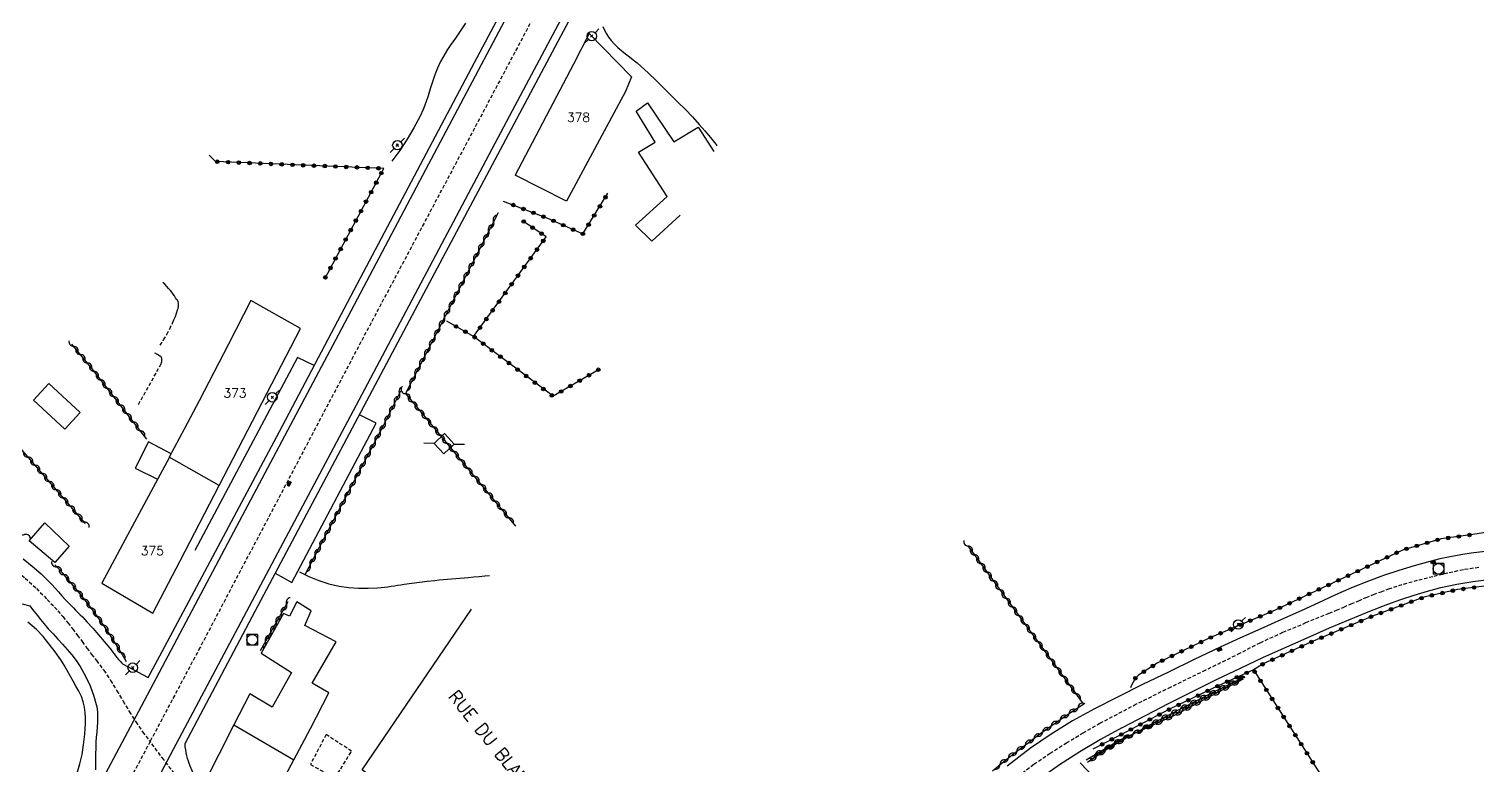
# Model space of a CAD drawing. Header units: millimetres. Extents: x 183000 to 184001, y 152999 to 154000.
# Drawn here: x 183553.7 to 183755.7, y 153767.3 to 153870 of the extents above; entities that cross this region are included whole.
import ezdxf
from ezdxf.enums import TextEntityAlignment as Align

# ---------------------------------------------------------------- set-up
doc = ezdxf.new("R2010")
doc.units = ezdxf.units.MM
doc.linetypes.add('DASHED', pattern=[0.75, 0.5, -0.25])
doc.layers.get('0').update_dxf_attribs({"linetype": 'CONTINUOUS'})
for name, color, linetype in [('W0001', 6, 'DASHED'), ('W0008', 7, 'CONTINUOUS'), ('W0017', 7, 'CONTINUOUS'), ('W0021', 2, 'CONTINUOUS'), ('W0051', 7, 'CONTINUOUS'), ('W0101', 7, 'CONTINUOUS'), ('W0104', 1, 'CONTINUOUS'), ('W0112', 1, 'DASHED'), ('W0211', 2, 'CONTINUOUS'), ('W0300', 7, 'CONTINUOUS'), ('W0310', 3, 'CONTINUOUS'), ('W0322', 7, 'CONTINUOUS'), ('W0323', 7, 'CONTINUOUS'), ('W0330', 7, 'CONTINUOUS'), ('W0401', 7, 'CONTINUOUS'), ('W0420', 7, 'CONTINUOUS'), ('W0473', 7, 'CONTINUOUS'), ('W0600', 7, 'CONTINUOUS'), ('W0989', 7, 'CONTINUOUS'), ('W0991', 7, 'CONTINUOUS'), ('W1102', 7, 'CONTINUOUS')]:
    doc.layers.add(name, color=color, linetype=linetype)
doc.styles.get("Standard").update_dxf_attribs({"font": 'romans.shx', "width": 0.85})

# ---------------------------------------------------------------- blocks, each defined once
blk = doc.blocks.new('T600')
for p, q in [((-0.999999, 0.999999), (0.999999, 0.999999)), ((-0.999999, -0.999999), (-0.999999, 0.999999)), ((0.999999, 0.999999), (1.999998, 1.999998)), ((0.999999, 0.999999), (0.999999, -0.999999)), ((-0.999999, -0.999999), (-1.999998, -1.999998)), ((0.999999, -0.999999), (-0.999999, -0.999999))]:
    blk.add_line(p, q)
blk = doc.blocks.new('T473')
for p, q in [((-0.166667, 0.166667), (0.166667, -0.166667)), ((-0.166667, -0.166667), (0.166667, 0.166667)), ((0.500001, 0.500001), (1.000002, 1.000002)), ((-1.000002, -1.000002), (-0.500001, -0.500001))]:
    blk.add_line(p, q)
blk.add_ellipse((0, 0), major_axis=(0.471405, 0.471405), ratio=1, start_param=5.4977871438, end_param=11.780972451)
blk = doc.blocks.new('T401')
for p, q in [((-0.3, 0.3), (0, 0.3)), ((-0.3, -0.25), (-0.3, 0.3)), ((-0.3, 0.15), (0, 0.15)), ((-0.3, 0), (0, 0)), ((0, 0.3), (0, -0.25)), ((-0.3, -0.15), (0, -0.15)), ((-0.3, -0.25), (-0.3, -0.3)), ((-0.3, -0.3), (0, -0.3)), ((0, -0.3), (0, -0.25))]:
    blk.add_line(p, q)
blk = doc.blocks.new('T420')
for p, q in [((0.75, 0.75), (-0.75, 0.75)), ((-0.75, 0.75), (-0.75, -0.75)), ((0.75, 0.75), (0.75, -0.75)), ((0.75, -0.75), (-0.75, -0.75))]:
    blk.add_line(p, q)
blk.add_ellipse((0, 0), major_axis=(-0.53, 0.53), ratio=1, start_param=3.926991, end_param=10.210176)
blk = doc.blocks.new('t310o')
at = {"color": 0, "linetype": 'Continuous'}
for centre, start, end in [((-0.5, 0.38), 216.8699, 323.1304), ((0.5, -0.37), 36.8699, 143.1303)]:
    blk.add_arc(centre, 0.625, start, end, dxfattribs=at)
blk = doc.blocks.new('t323o')
at = {"color": 0, "linetype": 'Continuous'}
for radius in [0.25, 0.15]:
    blk.add_circle((0, 0), radius, dxfattribs=at)
blk = doc.blocks.new('t322o')
at = {"color": 0, "linetype": 'Continuous'}
for radius in [0.25, 0.15]:
    blk.add_circle((0, 0), radius, dxfattribs=at)

msp = doc.modelspace()

# ---------------------------------------------------------------- linework, layer by layer
at = {"layer": 'W0001'}
for points in [[(183692.18, 154000), (183669.34, 153957.03), (183646.01, 153912.88), (183626.8, 153876.64), (183598.98, 153824.27), (183577.59, 153783.65), (183570.65, 153770.57)], [(183551.59, 153794.75), (183553.22, 153793.36), (183554.79, 153791.91), (183556.3, 153790.39), (183557.76, 153788.82), (183558.48, 153787.99), (183559.18, 153787.13), (183559.86, 153786.26), (183560.52, 153785.38), (183561.17, 153784.5), (183561.83, 153783.61), (183562.49, 153782.73), (183563.17, 153781.86), (183564.18, 153780.51), (183565.12, 153779.1), (183566.02, 153777.66), (183566.88, 153776.2), (183567.75, 153774.75), (183568.65, 153773.31), (183569.61, 153771.91), (183570.65, 153770.57)], [(183691.12, 153765.29), (183693.94, 153767.41), (183696.19, 153768.93), (183698.47, 153770.38), (183700.8, 153771.78), (183703.15, 153773.11), (183707.9, 153775.63), (183712.72, 153778.03), (183717.56, 153780.38), (183722.39, 153782.75), (183725.49, 153784.35), (183728.66, 153785.8), (183731.88, 153787.15), (183735.1, 153788.47), (183736.14, 153788.89), (183737.18, 153789.33), (183738.21, 153789.77), (183739.24, 153790.21), (183740.28, 153790.65), (183741.32, 153791.07), (183742.37, 153791.47), (183743.42, 153791.86), (183745.51, 153792.53), (183747.63, 153793.11), (183749.75, 153793.64), (183751.88, 153794.15), (183754.02, 153794.59), (183756.18, 153794.92)], [(183570.65, 153770.57), (183551.88, 153735.26), (183534.13, 153701.94), (183517.75, 153671)], [(183574.5, 153765.52), (183572.56, 153768.04), (183570.65, 153770.57)]]:
    msp.add_lwpolyline(points, dxfattribs=at)
at = {"layer": 'W0008'}
for points in [[(183577.65, 153764.27), (183577.26, 153764.97), (183576.9, 153765.68), (183576.56, 153766.4), (183576.25, 153767.14), (183576.11, 153767.49), (183575.99, 153767.85), (183575.88, 153768.22), (183575.78, 153768.59), (183575.69, 153769.01), (183575.62, 153769.43), (183575.56, 153769.85), (183575.53, 153770.28), (183585.71, 153789.55), (183608.85, 153833.04), (183631.4, 153875.45), (183649.88, 153910.37), (183669.67, 153947.64), (183690.07, 153986.12), (183697.4, 154000)], [(183552.95, 153796.06), (183554.21, 153795.04), (183555.43, 153793.96), (183555.94, 153793.48), (183556.44, 153792.98), (183556.92, 153792.47), (183557.4, 153791.95), (183557.87, 153791.43), (183558.34, 153790.9), (183558.82, 153790.39), (183559.3, 153789.88), (183559.62, 153789.55), (183559.94, 153789.23), (183560.26, 153788.91), (183560.58, 153788.58), (183560.9, 153788.26), (183561.22, 153787.94), (183561.53, 153787.61), (183561.84, 153787.28), (183562.65, 153786.37), (183563.45, 153785.46), (183564.23, 153784.53), (183565.01, 153783.6), (183565.22, 153783.34), (183565.42, 153783.07), (183565.62, 153782.8), (183565.82, 153782.54), (183566.03, 153782.27), (183566.24, 153782.01), (183566.46, 153781.76), (183566.69, 153781.51), (183566.72, 153781.48), (183566.75, 153781.45), (183566.78, 153781.42), (183566.82, 153781.4), (183570.39, 153779.49), (183572.32, 153783.14), (183588.69, 153813.83), (183599.98, 153835.26), (183615.89, 153865.28), (183631.8, 153895.24)], [(183756.86, 153797.09), (183754.92, 153796.84), (183753.47, 153796.6), (183752.02, 153796.34), (183750.57, 153796.03), (183749.14, 153795.69), (183746.97, 153795.09), (183744.83, 153794.43), (183742.7, 153793.71), (183740.59, 153792.94), (183738.24, 153792), (183735.92, 153790.97), (183733.63, 153789.91), (183731.32, 153788.86), (183728.47, 153787.58), (183725.61, 153786.31), (183722.76, 153785.02), (183719.92, 153783.71), (183716.3, 153781.99), (183712.69, 153780.26), (183709.09, 153778.5), (183705.5, 153776.72)], [(183706.19, 153772.47), (183709.49, 153774.22), (183712.81, 153775.93), (183716.15, 153777.61), (183719.51, 153779.26), (183722.73, 153780.81), (183725.96, 153782.32), (183729.21, 153783.8), (183732.47, 153785.24), (183735.16, 153786.41), (183737.85, 153787.56), (183740.56, 153788.67), (183743.3, 153789.71), (183745.13, 153790.36), (183746.97, 153790.98), (183748.82, 153791.55), (183750.7, 153792.04), (183752.91, 153792.5), (183755.14, 153792.87), (183757.37, 153793.18)], [(183552.79, 153789.78), (183553.87, 153789.49), (183553.98, 153789.36), (183554.43, 153788.77), (183554.88, 153788.19), (183555.34, 153787.61), (183555.81, 153787.03), (183556.45, 153786.29), (183557.11, 153785.57), (183557.78, 153784.85), (183558.45, 153784.14), (183559.1, 153783.4), (183559.73, 153782.64), (183560.33, 153781.85), (183560.87, 153781.03), (183561.62, 153779.7), (183562.29, 153778.32), (183562.82, 153776.89), (183563.2, 153775.4), (183563.29, 153774.69), (183563.33, 153773.99), (183563.32, 153773.28), (183563.27, 153772.58), (183563.21, 153771.88), (183563.14, 153771.19), (183563.09, 153770.49), (183563.06, 153769.79), (183563.04, 153768.73), (183563.03, 153767.67), (183563.01, 153766.61)], [(183705.5, 153776.72), (183702.38, 153775.15), (183699.33, 153773.45), (183696.36, 153771.61), (183693.48, 153769.63), (183690.2, 153767.15)], [(183706.19, 153772.47), (183703.22, 153770.86), (183700.33, 153769.14), (183697.5, 153767.31), (183694.76, 153765.36)]]:
    msp.add_lwpolyline(points, dxfattribs=at)
at = {"layer": 'W0017'}
for points in [[(183591.48, 153794.26), (183592.8, 153793.59), (183594.17, 153793.03), (183595.58, 153792.57), (183597.03, 153792.23), (183598.37, 153792.03), (183599.72, 153791.96), (183601.07, 153791.97), (183602.41, 153792.01), (183602.88, 153792.04), (183603.34, 153792.09), (183603.8, 153792.15), (183604.26, 153792.22), (183604.72, 153792.29), (183605.18, 153792.37), (183605.63, 153792.44), (183606.09, 153792.5), (183607.16, 153792.64), (183608.23, 153792.78), (183609.3, 153792.92), (183610.37, 153793.04), (183610.95, 153793.1), (183611.53, 153793.16), (183612.11, 153793.21), (183612.7, 153793.25), (183613.28, 153793.3), (183613.86, 153793.35), (183614.44, 153793.4), (183615.02, 153793.45), (183615.79, 153793.52), (183616.55, 153793.59), (183617.32, 153793.67), (183618, 153793.74)], [(183700.39, 153767.58), (183705.39, 153762.35), (183707.61, 153759.43)]]:
    msp.add_lwpolyline(points, dxfattribs=at)
at = {"layer": 'W0021'}
for points in [[(183593.53, 153823.03), (183591.21, 153824.14), (183576.89, 153797.21)], [(183588.1, 153794.04), (183590.42, 153792.77), (183602.17, 153814.99), (183599.87, 153816.15)]]:
    msp.add_lwpolyline(points, dxfattribs=at)
at = {"layer": 'W0051'}
for points in [[(183688.48, 154000), (183674.27, 153973.24), (183651.45, 153930.23), (183635.3, 153899.6), (183620.09, 153871.1), (183608.66, 153849.53), (183596.92, 153827.36), (183582.28, 153799.75), (183569.8, 153776.24), (183553.56, 153745.65), (183537, 153714.23), (183514.7, 153672.28), (183514.02, 153671)], [(183521.8, 153671), (183525.01, 153677.02), (183546.96, 153718.51), (183559.95, 153743.08), (183573.91, 153769.5), (183586.09, 153792.42), (183600.6, 153819.7), (183620.82, 153857.89), (183641.55, 153896.86), (183657.6, 153927.12), (183672.83, 153955.89), (183688.48, 153985.42), (183696.21, 154000)]]:
    msp.add_lwpolyline(points, dxfattribs=at)
at = {"layer": 'W0101'}
for points in [[(183631.91, 153869.34), (183629.69, 153865.03), (183621.55, 153849.55)], [(183631.91, 153869.34), (183637.81, 153863.27), (183636.95, 153861.25), (183628.75, 153845.93)], [(183629.69, 153865.03), (183629.69, 153865.03)], [(183628.75, 153845.93), (183621.55, 153849.55)], [(183580.28, 153806.27), (183591.64, 153828.2), (183584.69, 153832.07), (183581.6, 153826.01), (183579.54, 153822.06), (183577.47, 153818.11), (183575.4, 153814.16), (183573.33, 153810.21)], [(183573.33, 153810.21), (183573.35, 153810.23), (183567.5, 153799.35), (183563.93, 153792.64), (183571.05, 153788.47)], [(183571.05, 153788.47), (183574.83, 153795.75), (183580.28, 153806.27)], [(183582.35, 153772.88), (183578.16, 153764.62), (183586.45, 153760.08), (183590.69, 153768.02)], [(183582.35, 153772.88), (183590.69, 153768.02)]]:
    msp.add_lwpolyline(points, dxfattribs=at)
at = {"layer": 'W0104'}
for points in [[(183644.59, 153844), (183640.65, 153840.35), (183638.35, 153842.57), (183642.77, 153846.58), (183638.79, 153852.77), (183641.09, 153854.18), (183638.46, 153858.51), (183640.03, 153859.65)], [(183640.03, 153859.65), (183643.69, 153854.21), (183647.1, 153856.27), (183649.3, 153852.88)], [(183573.6, 153810.68), (183570.42, 153812.39), (183568.56, 153808.71), (183571.7, 153807.16)], [(183590.69, 153768.02), (183593.02, 153772.39), (183595.59, 153777.37), (183593.27, 153778.7), (183596.62, 153784.46), (183592.24, 153786.74), (183593.1, 153788.79), (183591.1, 153790.07), (183590.07, 153788.06), (183589.26, 153788.41)], [(183592.62, 153753.69), (183600.98, 153766.06), (183600.22, 153766.6), (183615.5, 153789.03)], [(183589.26, 153788.41), (183586.15, 153782.89), (183590.37, 153780.21), (183587.69, 153775.37), (183584.55, 153777.21), (183582.35, 153772.88)]]:
    msp.add_lwpolyline(points, dxfattribs=at)
for points in [[(183554.37, 153818.16), (183558.73, 153814.13), (183560.89, 153816.46), (183556.54, 153820.5), (183554.37, 153818.16)], [(183555.97, 153801.05), (183559.38, 153797.81), (183557.35, 153795.56), (183553.78, 153798.56)]]:
    msp.add_lwpolyline(points, close=True, dxfattribs=at)
at = {"layer": 'W0112'}
for points in [[(183572.05, 153825.84), (183572.52, 153826.59), (183572.97, 153827.36), (183573.39, 153828.13), (183573.78, 153828.93), (183573.98, 153829.38), (183574.17, 153829.83), (183574.34, 153830.3), (183574.48, 153830.77), (183574.51, 153830.88), (183574.54, 153830.99), (183574.57, 153831.1), (183574.6, 153831.22), (183574.62, 153831.33), (183574.63, 153831.45), (183574.63, 153831.57), (183574.62, 153831.69), (183574.55, 153831.91), (183574.45, 153832.11), (183574.33, 153832.29), (183574.21, 153832.47), (183574.04, 153832.74), (183573.86, 153832.99), (183573.67, 153833.23), (183573.48, 153833.48), (183573.23, 153833.77), (183572.97, 153834.06), (183572.7, 153834.34), (183572.42, 153834.61)], [(183569.04, 153817.59), (183572.21, 153823.27)], [(183572.21, 153823.27), (183572.23, 153823.34), (183572.25, 153823.4), (183572.26, 153823.46), (183572.27, 153823.53), (183572.28, 153823.59), (183572.29, 153823.66), (183572.29, 153823.72), (183572.29, 153823.79), (183572.29, 153823.89), (183572.29, 153824.01), (183572.26, 153824.12), (183572.21, 153824.22), (183572.18, 153824.25), (183572.15, 153824.27), (183572.11, 153824.29), (183572.08, 153824.3), (183572.04, 153824.31), (183572.01, 153824.32), (183571.97, 153824.34), (183571.94, 153824.36), (183571.92, 153824.37), (183571.9, 153824.38), (183571.89, 153824.4), (183571.87, 153824.41), (183571.85, 153824.42), (183571.84, 153824.44), (183571.82, 153824.45), (183571.8, 153824.46), (183571.69, 153824.54), (183571.56, 153824.61), (183571.44, 153824.67), (183571.32, 153824.73)]]:
    msp.add_lwpolyline(points, dxfattribs=at)
msp.add_lwpolyline([(183595.19, 153771.53), (183593.02, 153767.36), (183596.46, 153765.49), (183598.76, 153769.23)], close=True, dxfattribs=at)
at = {"layer": 'W0211'}
msp.add_lwpolyline([(183560.47, 153766.16), (183560.86, 153767.45), (183561.17, 153768.76), (183561.38, 153770.09), (183561.47, 153770.84), (183561.54, 153771.58), (183561.6, 153772.33), (183561.62, 153773.09), (183561.62, 153773.84), (183561.57, 153774.6), (183561.48, 153775.35), (183561.33, 153776.1), (183561.08, 153776.87), (183560.72, 153777.6), (183560.31, 153778.3), (183559.92, 153779), (183559.52, 153779.75), (183559.1, 153780.49), (183558.66, 153781.23), (183558.19, 153781.95), (183557.41, 153783.06), (183556.59, 153784.15), (183555.72, 153785.21), (183554.78, 153786.19), (183554.2, 153786.71), (183553.6, 153787.2)], dxfattribs=at)
at = {"layer": 'W0300'}
msp.add_lwpolyline([(183614.63, 153870.79), (183613.97, 153869.77), (183613.62, 153869.23), (183613.25, 153868.69), (183612.88, 153868.16), (183612.51, 153867.63), (183612.14, 153867.09), (183611.79, 153866.55), (183611.46, 153865.99), (183611.15, 153865.41), (183610.73, 153864.49), (183610.36, 153863.54), (183610.03, 153862.58), (183609.73, 153861.61), (183609.42, 153860.65), (183609.1, 153859.68), (183608.73, 153858.73), (183608.31, 153857.81), (183607.45, 153856.17), (183606.51, 153854.57), (183605.49, 153853.02), (183604.39, 153851.53)], dxfattribs=at)
at = {"layer": 'W0310'}
for points in [[(183619.19, 153844.33), (183606.26, 153819.13), (183621.64, 153800.63)], [(183570.21, 153812.74), (183562.57, 153822.54), (183559.73, 153826)], [(183592.26, 153793.85), (183597.81, 153804.41), (183603.2, 153814.64), (183605.61, 153819.48)], [(183561.63, 153801), (183550.69, 153813.64)], [(183684.73, 153797.85), (183700.68, 153776.02)], [(183567.34, 153781.67), (183566.6, 153782.98), (183565.83, 153784.26), (183565.03, 153785.52), (183564.2, 153786.76), (183563.07, 153788.34), (183561.9, 153789.89), (183560.7, 153791.41), (183559.46, 153792.91), (183558.95, 153793.5), (183558.43, 153794.08), (183557.9, 153794.65), (183557.35, 153795.21)], [(183589.86, 153790.07), (183586.01, 153783.22)], [(183723.13, 153779.29), (183713.48, 153774.22), (183706.02, 153770.82), (183701.22, 153767.97)], [(183723.2, 153779.51), (183720.99, 153778.44), (183718.79, 153777.35), (183716.59, 153776.25), (183714.41, 153775.13), (183712.18, 153773.97), (183709.96, 153772.81), (183707.76, 153771.61), (183705.58, 153770.36), (183704.51, 153769.72), (183703.46, 153769.05), (183702.42, 153768.36), (183701.39, 153767.66)], [(183688.14, 153766.5), (183689.72, 153767.79), (183691.32, 153769.05), (183692.94, 153770.27), (183694.57, 153771.48), (183696.22, 153772.66), (183697.41, 153773.5), (183698.61, 153774.33), (183699.82, 153775.14), (183701.04, 153775.94)]]:
    msp.add_lwpolyline(points, dxfattribs=at)
at = {"layer": 'W0322'}
for points in [[(183758.76, 153799.99), (183755.17, 153799.44), (183750.73, 153798.84), (183745.33, 153797.27), (183737.33, 153793.49), (183727.59, 153788.91), (183718.47, 153785.02), (183711.12, 153781.51), (183708.54, 153779.81), (183708.05, 153779.37), (183707.5, 153778.33), (183707.42, 153778.06)], [(183798.26, 153796.29), (183788.94, 153795.05), (183783.05, 153794.12), (183777.07, 153793.55), (183770.82, 153793.22), (183764.68, 153792.92), (183759.01, 153792.51), (183753.03, 153791.77), (183748.32, 153790.7), (183741.16, 153788.06), (183732.56, 153784.42), (183726, 153781.43), (183724.55, 153780.58)]]:
    msp.add_lwpolyline(points, dxfattribs=at)
at = {"layer": 'W0323'}
for points in [[(183595.05, 153835.21), (183603.25, 153850.5), (183579.79, 153851.45), (183578.89, 153852.34)], [(183619.92, 153845.93), (183626.31, 153843.46), (183631.02, 153841.38), (183634.51, 153847.04)], [(183615.78, 153827.06), (183625.9, 153840.97), (183622.74, 153843.11)], [(183633.18, 153822.43), (183626.85, 153818.73), (183615.78, 153827.06), (183612.02, 153829.2)], [(183724.55, 153780.58), (183719.62, 153778.33), (183712.85, 153775.07), (183705.77, 153771.37), (183702.13, 153769.48)], [(183724.55, 153780.58), (183734.67, 153764.82), (183739.9, 153756.43), (183740.02, 153756.25)]]:
    msp.add_lwpolyline(points, dxfattribs=at)
at = {"layer": 'W0330'}
msp.add_lwpolyline([(183633.78, 153870.28), (183634.05, 153869.8), (183634.32, 153869.3), (183634.61, 153868.82), (183634.94, 153868.36), (183635.41, 153867.85), (183635.9, 153867.38), (183636.43, 153866.93), (183636.96, 153866.5), (183637.5, 153866.09), (183638.04, 153865.67), (183638.57, 153865.24), (183639.08, 153864.79), (183640.15, 153863.81), (183641.19, 153862.81), (183642.23, 153861.8), (183643.25, 153860.79), (183644.27, 153859.77), (183645.29, 153858.75), (183646.29, 153857.71), (183647.26, 153856.64), (183648.04, 153855.74), (183648.82, 153854.82), (183649.55, 153853.87), (183649.71, 153853.65)], dxfattribs=at)
at = {"layer": 'W1102'}
msp.add_lwpolyline([(183580.28, 153806.27), (183573.33, 153810.21)], dxfattribs=at)

# ---------------------------------------------------------------- block references
at = {"layer": 'W0310'}
for p, rotation in [((183618.56, 153843.09), 242.8233871380199), ((183617.19, 153840.42), 242.8233871380199), ((183617.87, 153841.76), 242.8233871380199), ((183616.5, 153839.09), 242.8233871380199), ((183615.13, 153836.42), 242.8233871380199), ((183615.82, 153837.75), 242.8233871380199), ((183614.45, 153835.09), 242.8233871380199), ((183613.08, 153832.42), 242.8233871380199), ((183613.76, 153833.75), 242.8233871380199), ((183612.39, 153831.08), 242.8233871380199), ((183611.02, 153828.41), 242.8233871380199), ((183611.71, 153829.75), 242.8233871380199), ((183610.34, 153827.08), 242.8233871380199), ((183559.98, 153825.7), 129.391275541573), ((183560.94, 153824.54), 129.391275541573), ((183608.97, 153824.41), 242.8233871380199), ((183609.65, 153825.75), 242.8233871380199), ((183561.89, 153823.38), 129.391275541573), ((183562.83, 153822.21), 127.9193368384382), ((183608.28, 153823.08), 242.8233871380199), ((183563.75, 153821.03), 127.9193368384382), ((183606.91, 153820.41), 242.8233871380199), ((183607.6, 153821.74), 242.8233871380199), ((183564.67, 153819.84), 127.9193368384382), ((183565.6, 153818.66), 127.9193368384382), ((183605.43, 153819.13), 63.56367648486408), ((183606.3, 153819.08), 309.7376023924603), ((183607.26, 153817.93), 309.7376023924603), ((183566.52, 153817.48), 127.9193368384382), ((183567.44, 153816.29), 127.9193368384382), ((183604.09, 153816.44), 63.56367648486408), ((183604.76, 153817.79), 63.56367648486408), ((183608.22, 153816.77), 309.7376023924603), ((183568.36, 153815.11), 127.9193368384382), ((183569.28, 153813.93), 127.9193368384382), ((183603.43, 153815.1), 63.56367648486408), ((183609.17, 153815.62), 309.7376023924603), ((183610.13, 153814.47), 309.7376023924603), ((183602.04, 153812.44), 62.2357594066933), ((183602.74, 153813.77), 62.2357594066933), ((183611.09, 153813.31), 309.7376023924603), ((183612.05, 153812.16), 309.7376023924603), ((183553.64, 153810.23), 130.8635094914873), ((183600.64, 153809.79), 62.2357594066933), ((183601.34, 153811.11), 62.2357594066933), ((183613.01, 153811.01), 309.7376023924603), ((183613.97, 153809.85), 309.7376023924603), ((183554.62, 153809.1), 130.8635094914873), ((183555.6, 153807.97), 130.8635094914873), ((183599.94, 153808.46), 62.2357594066933), ((183614.93, 153808.7), 309.7376023924603), ((183556.58, 153806.83), 130.8635094914873), ((183598.55, 153805.8), 62.2357594066933), ((183599.24, 153807.13), 62.2357594066933), ((183615.89, 153807.55), 309.7376023924603), ((183616.85, 153806.39), 309.7376023924603), ((183557.56, 153805.7), 130.8635094914873), ((183558.54, 153804.56), 130.8635094914873), ((183597.85, 153804.48), 62.2357594066933), ((183617.81, 153805.24), 309.7376023924603), ((183618.76, 153804.09), 309.7376023924603), ((183559.52, 153803.43), 130.8635094914873), ((183560.51, 153802.29), 130.8635094914873), ((183596.45, 153801.82), 62.27229160964939), ((183597.15, 153803.15), 62.27229160964939), ((183619.72, 153802.93), 309.7376023924603), ((183620.68, 153801.78), 309.7376023924603), ((183561.49, 153801.16), 130.8635094914873), ((183595.75, 153800.49), 62.27229160964939), ((183553.15, 153799.44), 144.5482060551872), ((183594.36, 153797.84), 62.27229160964939), ((183595.06, 153799.17), 62.27229160964939), ((183684.75, 153797.82), 306.1558156899744), ((183593.66, 153796.51), 62.27229160964939), ((183685.64, 153796.61), 306.1558156899744), ((183557.61, 153794.95), 134.3832930952782), ((183558.63, 153793.85), 131.9275800404978), ((183592.96, 153795.18), 62.27229160964939), ((183686.52, 153795.4), 306.1558156899744), ((183687.41, 153794.19), 306.1558156899744), ((183559.62, 153792.72), 129.5595312023479), ((183688.29, 153792.98), 306.1558156899744), ((183689.18, 153791.76), 306.1558156899744), ((183560.57, 153791.56), 129.5595312023479), ((183561.51, 153790.39), 128.417431030227), ((183589.68, 153789.76), 240.6918240649139), ((183690.06, 153790.55), 306.1558156899744), ((183562.42, 153789.2), 127.0591847811025), ((183563.32, 153788), 125.4849050584128), ((183588.95, 153788.45), 240.6918240649139), ((183690.95, 153789.34), 306.1558156899744), ((183691.83, 153788.13), 306.1558156899744), ((183564.19, 153786.78), 125.4849050584128), ((183587.48, 153785.83), 240.6918240649139), ((183588.21, 153787.14), 240.6918240649139), ((183692.72, 153786.92), 306.1558156899744), ((183693.6, 153785.71), 306.1558156899744), ((183565.02, 153785.53), 123.908782554475), ((183565.83, 153784.27), 122.4202717762458), ((183586.75, 153784.53), 240.6918240649139), ((183694.49, 153784.5), 306.1558156899744), ((183566.6, 153782.98), 120.9317549903105), ((183695.37, 153783.29), 306.1558156899744), ((183696.26, 153782.08), 306.1558156899744), ((183697.14, 153780.86), 306.1558156899744), ((183698.03, 153779.65), 306.1558156899744), ((183698.91, 153778.44), 306.1558156899744), ((183719.74, 153777.83), 206.261397383722), ((183721.09, 153778.49), 205.7941186393141), ((183721.2, 153778.28), 207.7255374121949), ((183722.44, 153779.14), 205.7941186393141), ((183722.53, 153778.98), 207.7255374121949), ((183699.8, 153777.23), 306.1558156899744), ((183715.72, 153775.8), 207.195960325449), ((183717.06, 153776.48), 206.7286779452079), ((183717.22, 153776.19), 207.7255374121949), ((183718.4, 153777.16), 206.7286779452079), ((183718.54, 153776.88), 207.7255374121949), ((183719.87, 153777.58), 207.7255374121949), ((183697.61, 153773.64), 34.54032250938081), ((183698.85, 153774.49), 33.87457287265563), ((183700.09, 153775.32), 33.20882329574252), ((183711.73, 153773.73), 207.6991862419875), ((183713.06, 153774.43), 207.4451248164749), ((183713.23, 153774.11), 204.5079477917226), ((183714.39, 153775.12), 207.4451248164749), ((183714.56, 153774.79), 207.7255374121949), ((183715.89, 153775.49), 207.7255374121949), ((183695.16, 153771.9), 35.77343355288301), ((183696.38, 153772.78), 35.20607220782529), ((183709.08, 153772.33), 208.4911449827134), ((183709.13, 153772.24), 204.5079477917226), ((183710.4, 153773.03), 207.6991862419875), ((183710.5, 153772.86), 204.5079477917226), ((183711.86, 153773.48), 204.5079477917226), ((183692.74, 153770.13), 37.15515973816497), ((183693.95, 153771.02), 36.34295913585294), ((183705.09, 153770.27), 210.7229638073144), ((183705.16, 153770.11), 211.1547407803745), ((183706.4, 153771), 204.5079477917226), ((183706.46, 153770.86), 209.8205946579179), ((183707.77, 153771.62), 204.5079477917226), ((183707.76, 153771.61), 209.8205946579179), ((183690.37, 153768.3), 38.20995047224211), ((183691.55, 153769.22), 37.15515973816497), ((183702.51, 153768.74), 210.7229638073144), ((183702.63, 153768.5), 213.387203931446), ((183703.8, 153769.5), 210.7229638073144), ((183703.88, 153769.32), 212.270973436408), ((183689.2, 153767.36), 39.25251797054201)]:
    msp.add_blockref('t310o', p, dxfattribs=dict(at, rotation=rotation))
at = {"layer": 'W0322'}
for p, rotation in [((183750.25, 153798.7), 196.1378237439862), ((183751.72, 153798.97), 187.7341542143704), ((183753.2, 153799.17), 187.7341542143704), ((183754.69, 153799.38), 187.7341542143704), ((183744.53, 153796.9), 205.2960951631795), ((183745.92, 153797.45), 196.1378237439862), ((183747.36, 153797.86), 196.1378237439862), ((183748.8, 153798.28), 196.1378237439862), ((183739.11, 153794.33), 205.2960951631795), ((183740.46, 153794.97), 205.2960951631795), ((183741.82, 153795.62), 205.2960951631795), ((183743.18, 153796.26), 205.2960951631795), ((183735.04, 153792.41), 205.1938975179463), ((183736.39, 153793.05), 205.1938975179463), ((183737.75, 153793.69), 205.2960951631795), ((183730.96, 153790.5), 205.1938975179463), ((183732.32, 153791.14), 205.1938975179463), ((183733.68, 153791.78), 205.1938975179463), ((183747.99, 153790.57), 200.1948838152186), ((183749.43, 153790.95), 192.7760098585152), ((183750.9, 153791.28), 192.7760098585152), ((183752.36, 153791.61), 192.7760098585152), ((183753.84, 153791.86), 187.0608638065906), ((183755.33, 153792.05), 187.0608638065906), ((183726.88, 153788.61), 203.0952300780926), ((183728.25, 153789.22), 205.1938975179463), ((183729.61, 153789.86), 205.1938975179463), ((183742.35, 153788.5), 200.1948838152186), ((183743.76, 153789.02), 200.1948838152186), ((183745.17, 153789.54), 200.1948838152186), ((183746.58, 153790.06), 200.1948838152186), ((183721.36, 153786.26), 203.0952300780926), ((183722.74, 153786.84), 203.0952300780926), ((183724.12, 153787.43), 203.0952300780926), ((183725.5, 153788.02), 203.0952300780926), ((183736.81, 153786.22), 202.9564578196974), ((183738.19, 153786.8), 202.9564578196974), ((183739.57, 153787.39), 202.9564578196974), ((183740.95, 153787.97), 202.9564578196974), ((183717.25, 153784.44), 205.5302469119468), ((183718.6, 153785.08), 203.0952300780926), ((183719.98, 153785.67), 203.0952300780926), ((183732.66, 153784.46), 202.9564578196974), ((183734.04, 153785.05), 202.9564578196974), ((183735.43, 153785.63), 202.9564578196974), ((183713.19, 153782.5), 205.5302469119468), ((183714.54, 153783.15), 205.5302469119468), ((183715.89, 153783.79), 205.5302469119468), ((183728.57, 153782.6), 204.5167107327126), ((183729.93, 153783.22), 204.5167107327126), ((183731.3, 153783.84), 204.5167107327126), ((183709.27, 153780.3), 213.4083708775235), ((183710.53, 153781.12), 213.4083708775235), ((183711.83, 153781.85), 205.5302469119468), ((183725.85, 153781.34), 210.324138039739), ((183727.2, 153781.98), 204.5167107327126), ((183708.08, 153779.4), 221.6341170870191)]:
    msp.add_blockref('t322o', p, dxfattribs=dict(at, rotation=rotation))
at = {"layer": 'W0323'}
for p, rotation in [((183580.02, 153851.44), 177.6888247887829), ((183581.52, 153851.38), 177.6888247887829), ((183583.02, 153851.32), 177.6888247887829), ((183584.52, 153851.26), 177.6888247887829), ((183586.02, 153851.2), 177.6888247887829), ((183587.51, 153851.14), 177.6888247887829), ((183589.01, 153851.07), 177.6888247887829), ((183590.51, 153851.01), 177.6888247887829), ((183592.01, 153850.95), 177.6888247887829), ((183593.51, 153850.89), 177.6888247887829), ((183595.01, 153850.83), 177.6888247887829), ((183596.51, 153850.77), 177.6888247887829), ((183598.01, 153850.71), 177.6888247887829), ((183599.51, 153850.65), 177.6888247887829), ((183601, 153850.59), 177.6888247887829), ((183602.5, 153850.53), 177.6888247887829), ((183602.9, 153849.84), 61.79663481843114), ((183601.48, 153847.19), 61.79663481843114), ((183602.19, 153848.52), 61.79663481843114), ((183600.77, 153845.87), 61.79663481843114), ((183621.32, 153845.39), 338.9142488857022), ((183622.72, 153844.85), 338.9142488857022), ((183633.39, 153845.21), 58.31662944406234), ((183634.17, 153846.49), 58.31662944406234), ((183599.35, 153843.23), 61.79663481843114), ((183600.06, 153844.55), 61.79663481843114), ((183622.76, 153843.1), 145.9727962757754), ((183624.12, 153844.31), 338.9142488857022), ((183625.52, 153843.77), 338.9142488857022), ((183626.91, 153843.2), 336.1297767158782), ((183632.6, 153843.94), 58.31662944406234), ((183598.64, 153841.91), 61.79663481843114), ((183624, 153842.26), 145.9727962757754), ((183625.24, 153841.42), 145.9727962757754), ((183628.28, 153842.59), 336.1297767158782), ((183629.65, 153841.98), 336.1297767158782), ((183631.02, 153841.38), 58.31662944406234), ((183631.81, 153842.66), 58.31662944406234), ((183597.23, 153839.26), 61.79663481843114), ((183597.93, 153840.59), 61.79663481843114), ((183624.61, 153839.19), 53.95992080231926), ((183625.49, 153840.4), 53.95992080231926), ((183596.52, 153837.94), 61.79663481843114), ((183622.84, 153836.77), 53.95992080231926), ((183623.73, 153837.98), 53.95992080231926), ((183595.1, 153835.3), 61.79663481843114), ((183595.81, 153836.62), 61.79663481843114), ((183621.96, 153835.55), 53.95992080231926), ((183620.19, 153833.13), 53.95992080231926), ((183621.08, 153834.34), 53.95992080231926), ((183618.43, 153830.7), 53.95992080231926), ((183619.31, 153831.91), 53.95992080231926), ((183617.55, 153829.49), 53.95992080231926), ((183613.32, 153828.46), 150.389017251523), ((183614.63, 153827.72), 150.389017251523), ((183615.92, 153826.96), 143.0187451954992), ((183616.66, 153828.28), 53.95992080231926), ((183617.12, 153826.06), 143.0187451954992), ((183618.32, 153825.15), 143.0187451954992), ((183619.52, 153824.25), 143.0187451954992), ((183620.71, 153823.35), 143.0187451954992), ((183621.91, 153822.45), 143.0187451954992), ((183623.11, 153821.54), 143.0187451954992), ((183624.31, 153820.64), 143.0187451954992), ((183630.58, 153820.91), 210.3158355267869), ((183631.87, 153821.66), 210.3158355267869), ((183633.17, 153822.42), 210.3158355267869), ((183625.51, 153819.74), 143.0187451954992), ((183626.7, 153818.84), 143.0187451954992), ((183627.99, 153819.39), 210.3158355267869), ((183629.28, 153820.15), 210.3158355267869), ((183723.62, 153780.15), 204.4924547598915), ((183724.73, 153780.3), 302.6904243533412), ((183719.52, 153778.29), 205.7244473987419), ((183720.89, 153778.91), 204.4924547598915), ((183722.25, 153779.53), 204.4924547598915), ((183725.54, 153779.04), 302.6904243533412), ((183715.47, 153776.33), 205.7244473987419), ((183716.82, 153776.98), 205.7244473987419), ((183718.17, 153777.64), 205.7244473987419), ((183726.35, 153777.78), 302.6904243533412), ((183727.16, 153776.51), 302.6904243533412), ((183711.44, 153774.33), 207.6216208006804), ((183712.77, 153775.03), 207.6216208006804), ((183714.12, 153775.68), 205.7244473987419), ((183727.97, 153775.25), 302.6904243533412), ((183707.45, 153772.25), 207.6216208006804), ((183708.78, 153772.94), 207.6216208006804), ((183710.11, 153773.64), 207.6216208006804), ((183728.78, 153773.99), 302.6904243533412), ((183729.59, 153772.73), 302.6904243533412), ((183703.46, 153770.17), 207.4207083868999), ((183704.79, 153770.86), 207.4207083868999), ((183706.12, 153771.55), 207.6216208006804), ((183730.4, 153771.46), 302.6904243533412), ((183731.21, 153770.2), 302.6904243533412), ((183732.02, 153768.94), 302.6904243533412), ((183732.83, 153767.68), 302.6904243533412)]:
    msp.add_blockref('t323o', p, dxfattribs=dict(at, rotation=rotation))
at = {"layer": 'W0401'}
for p, rotation in [((183590.18, 153806.47), 331.9854583172685), ((183749.61, 153795.74), 103.9744843963307), ((183719.78, 153783.51), 115.1152059515385)]:
    msp.add_blockref('T401', p, dxfattribs=dict(at, rotation=rotation))
at = {"layer": 'W0420'}
for p in [(183750.37, 153794.67), (183584.9, 153784.76)]:
    msp.add_blockref('T420', p, dxfattribs=at)
at = {"layer": 'W0473'}
for p in [(183632.26, 153868.96), (183605.15, 153853.75), (183587.69, 153818.59), (183722.44, 153786.89), (183568.23, 153780.86)]:
    msp.add_blockref('T473', p, dxfattribs=at)
at = {"layer": 'W0600', "rotation": 313.4714502228363}
msp.add_blockref('T600', (183611.67, 153812.1), dxfattribs=at)

# ---------------------------------------------------------------- texts
at = {"layer": 'W0989'}
msp.add_text('RUE DU BLANC POIL  ', height=1.75, rotation=308.8629, dxfattribs=at).set_placement((183621.11, 153767.09), align=Align.MIDDLE_CENTER)
at = {"layer": 'W0991'}
for s, p in [('378', (183630.41, 153857.63)), ('373', (183582.49, 153819.17)), ('375', (183570.96, 153797.17))]:
    msp.add_text(s, height=1.25, dxfattribs=at).set_placement(p, align=Align.MIDDLE_CENTER)

doc.saveas('drawing.dxf')
